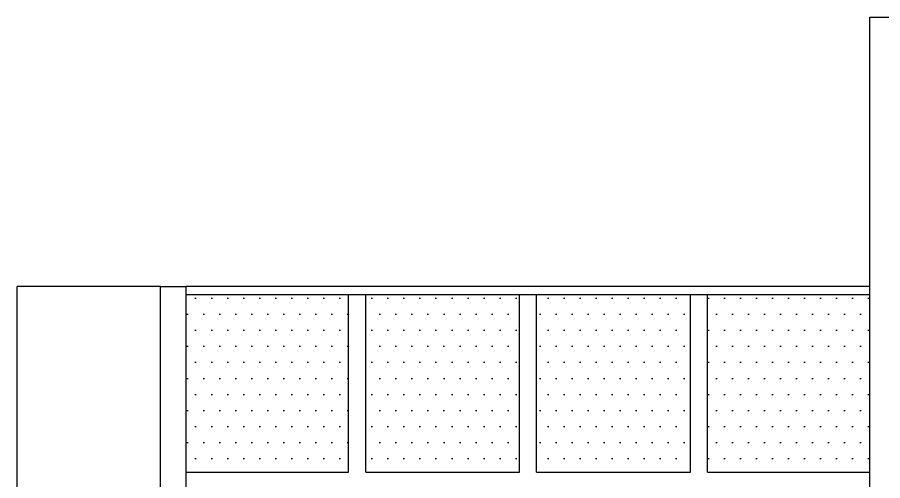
# Model space of a CAD drawing. Extents: x -206 to -86, y 71 to 127.
# Drawn here: x -134.88 to -129.82, y 96.06 to 98.77 of the extents above; entities that cross this region are included whole.
import ezdxf

# ---------------------------------------------------------------- set-up
doc = ezdxf.new("R2010")
doc.units = 0
doc.header["$MEASUREMENT"] = 0
for name, color, linetype in [('ALVENARIA1', 44, 'CONTINUOUS'), ('ALVENARIA2', 9, 'CONTINUOUS'), ('HATCH', 30, 'CONTINUOUS'), ('JAPOR', 142, 'CONTINUOUS')]:
    doc.layers.add(name, color=color, linetype=linetype)

msp = doc.modelspace()

# ---------------------------------------------------------------- hatches: boundary and pattern name
at = {"layer": 'HATCH'}
h = msp.add_hatch(dxfattribs=at)
h.set_pattern_fill('DOTS', color=256, scale=1.5, style=0)
h.set_pattern_definition([(180, (-253.09036, 0), (-0.046875, 0.09375), [0, -0.09375])])
h.paths.add_polyline_path([(-130.8452, 97.1446), (-129.8952, 97.1446), (-129.8952, 96.1071), (-130.8452, 96.1071)])
h.paths.add_polyline_path([(-131.8452, 97.1446), (-130.9452, 97.1446), (-130.9452, 96.1071), (-131.8452, 96.1071)])
h.paths.add_polyline_path([(-132.8452, 96.1071), (-132.8452, 97.1446), (-131.9452, 97.1446), (-131.9452, 96.1071)])
h.paths.add_polyline_path([(-132.9452, 96.1071), (-133.8952, 96.1071), (-133.8952, 97.1446), (-132.9452, 97.1446)])
h.paths.add_polyline_path([(-132.9452, 94.9321), (-133.8952, 94.9321), (-133.8952, 96.0071), (-132.9452, 96.0071)])
h.paths.add_polyline_path([(-132.9452, 94.8321), (-132.9452, 93.7571), (-133.8952, 93.7571), (-133.8952, 94.8321)])
h.paths.add_polyline_path([(-132.9452, 93.6571), (-132.9452, 92.6696), (-133.8952, 92.6696), (-133.8952, 93.6571)])
h.paths.add_polyline_path([(-131.9452, 92.6696), (-132.8452, 92.6696), (-132.8452, 93.6571), (-131.9452, 93.6571)])
h.paths.add_polyline_path([(-131.9452, 93.7571), (-132.8452, 93.7571), (-132.8452, 94.8321), (-131.9452, 94.8321)])
h.paths.add_polyline_path([(-131.9452, 96.0071), (-131.9452, 94.9321), (-132.8452, 94.9321), (-132.8452, 96.0071)])
h.paths.add_polyline_path([(-130.9452, 94.9321), (-131.8452, 94.9321), (-131.8452, 96.0071), (-130.9452, 96.0071)])
h.paths.add_polyline_path([(-130.9452, 93.7571), (-131.8452, 93.7571), (-131.8452, 94.8321), (-130.9452, 94.8321)])
h.paths.add_polyline_path([(-130.9452, 92.6696), (-131.8452, 92.6696), (-131.8452, 93.6571), (-130.9452, 93.6571)])
h.paths.add_polyline_path([(-130.8452, 93.6571), (-129.8952, 93.6571), (-129.8952, 92.6696), (-130.8452, 92.6696)])
h.paths.add_polyline_path([(-130.8452, 94.8321), (-129.8952, 94.8321), (-129.8952, 93.7571), (-130.8452, 93.7571)])
h.paths.add_polyline_path([(-130.8452, 96.0071), (-129.8952, 96.0071), (-129.8952, 94.9321), (-130.8452, 94.9321)])

# ---------------------------------------------------------------- linework, layer by layer
at = {"layer": 'ALVENARIA1'}
for p, q in [((-129.8952, 97.1946), (-133.8952, 97.1946)), ((-129.8952, 97.1446), (-133.8952, 97.1446))]:
    msp.add_line(p, q, dxfattribs=at)
at = {"layer": 'ALVENARIA2'}
for p, q in [((-129.8952, 92.6696), (-129.8952, 98.7696)), ((-129.8952, 92.6696), (-129.8952, 98.7696)), ((-129.8952, 98.7696), (-129.7452, 98.7696)), ((-134.0452, 97.1946), (-134.884, 97.1946)), ((-134.884, 92.6696), (-134.884, 97.1946)), ((-134.0452, 92.6696), (-134.0452, 97.1946)), ((-134.0452, 97.1946), (-133.8952, 97.1946)), ((-133.8952, 92.6696), (-133.8952, 97.1946))]:
    msp.add_line(p, q, dxfattribs=at)
at = {"layer": 'HATCH'}
for p, q in [((-132.9452, 96.1071), (-132.9452, 97.1446)), ((-132.8452, 96.1071), (-132.8452, 97.1446)), ((-131.9452, 96.1071), (-131.9452, 97.1446)), ((-131.8452, 96.1071), (-131.8452, 97.1446)), ((-130.9452, 96.1071), (-130.9452, 97.1446)), ((-130.8452, 96.1071), (-130.8452, 97.1446)), ((-133.8952, 96.1071), (-132.9452, 96.1071)), ((-132.8452, 96.1071), (-131.9452, 96.1071)), ((-131.8452, 96.1071), (-130.9452, 96.1071)), ((-130.8452, 96.1071), (-129.8952, 96.1071))]:
    msp.add_line(p, q, dxfattribs=at)
at = {"layer": 'JAPOR', "linetype": 'ByBlock'}
for p, q in [((-129.8952, 98.7696), (-129.7452, 98.7696)), ((-134.0452, 97.1946), (-133.8952, 97.1946))]:
    msp.add_line(p, q, dxfattribs=at)

doc.saveas('drawing.dxf')
